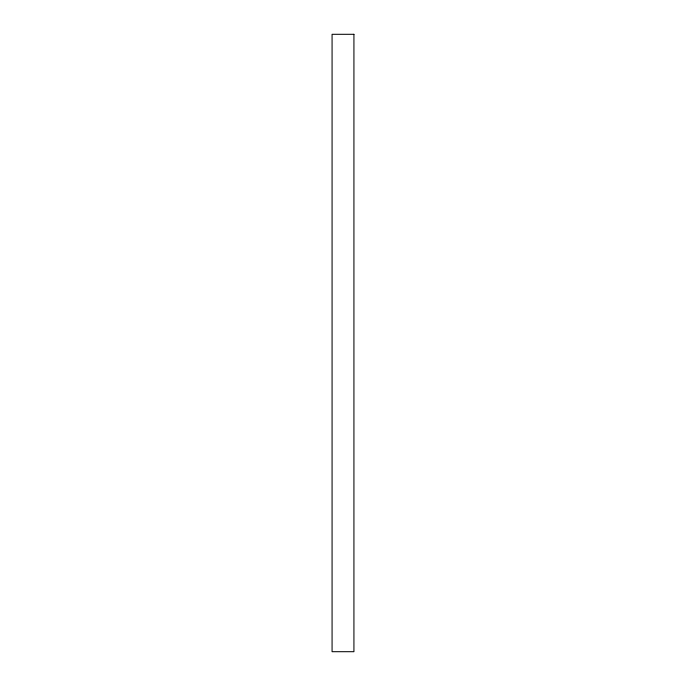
<?xml version="1.0" encoding="UTF-8"?>
<svg xmlns="http://www.w3.org/2000/svg" width="686" height="686" viewBox="0 0 686 686"><rect width="100%" height="100%" fill="white"/><g stroke="black" fill="none" stroke-linecap="round" stroke-linejoin="round"><path stroke-width="1.03" d="M353.925 34.3L332.075 34.3L332.075 651.7L353.925 651.7L353.925 34.3"/></g></svg>
